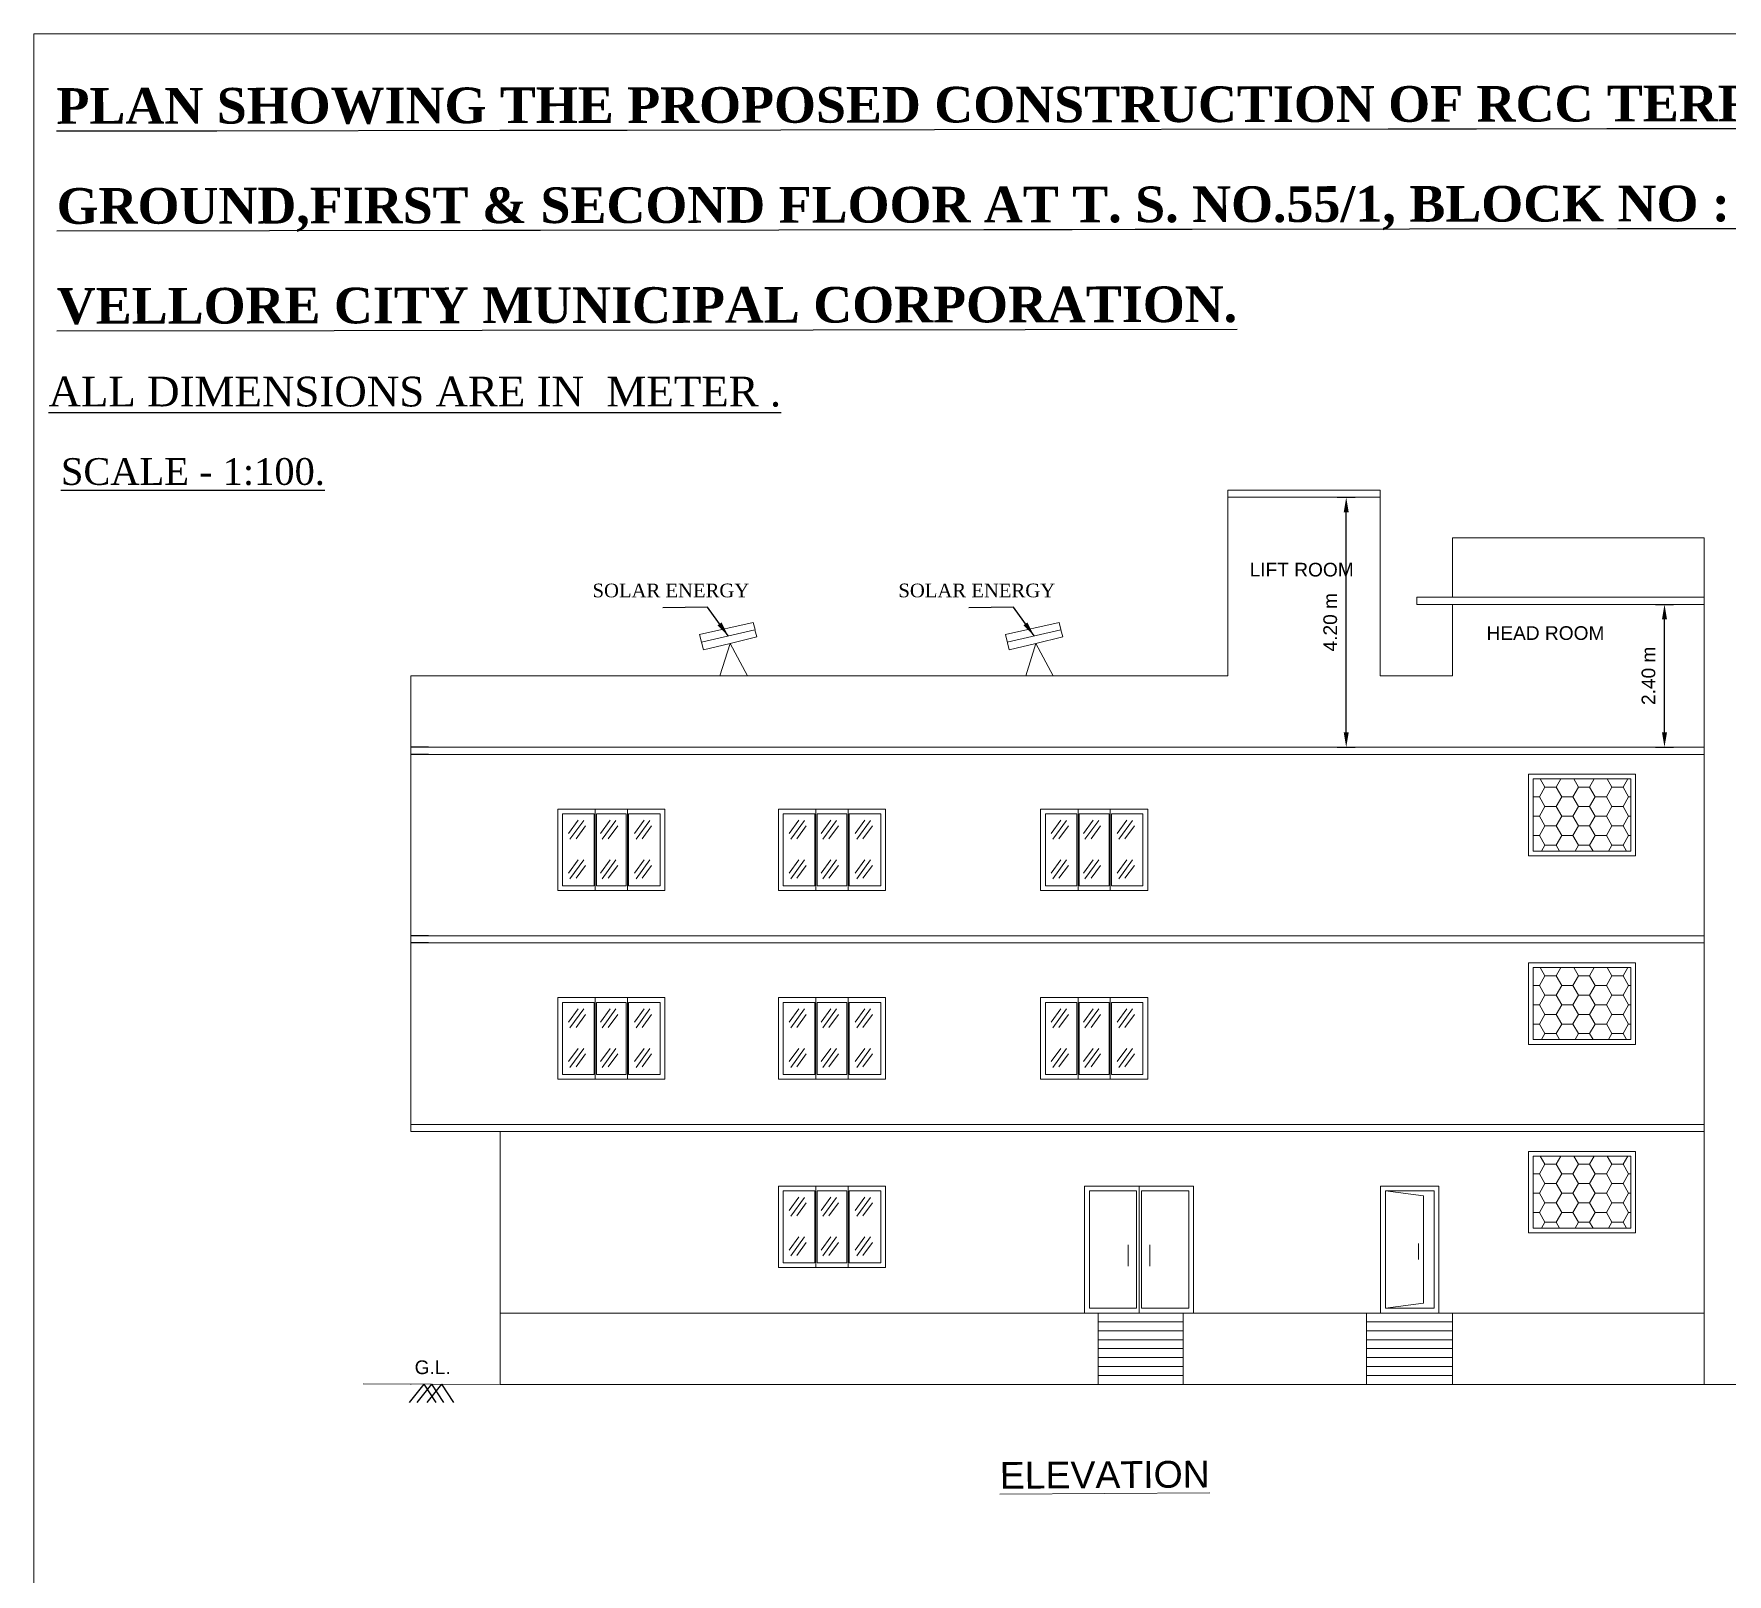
# Model space of a CAD drawing. Header units: metres. Extents: x -478 to 9074, y -2171 to 1762.
# Drawn here: x 8976.68 to 9005.14, y 79.59 to 105.47 of the extents above; entities that cross this region are included whole.
import ezdxf

# ---------------------------------------------------------------- set-up
doc = ezdxf.new("R2010")
doc.units = ezdxf.units.M
doc.header["$MEASUREMENT"] = 0
doc.styles.add('S', font='swiss.ttf')
doc.styles.get("Standard").update_dxf_attribs({"font": 'times.ttf'})
doc.dimstyles.new('METRIC', dxfattribs={"dimtxt": 0.45, "dimasz": 0.25, "dimexe": 0.15, "dimexo": 0.15, "dimgap": 0.15, "dimtad": 1, "dimzin": 0, "dimdsep": 46, "dimtxsty": 'S', "dimcen": 0, "dimclrd": 1, "dimclre": 1, "dimclrt": 5, "dimadec": 0, "dimazin": 2, "dimtfac": 1, "dimtix": 1, "dimtofl": 0, "dimtmove": 1, "dimatfit": 0, "dimfxl": 0, "dimtolj": 1, "dimtzin": 0, "dimarcsym": 0})

# ---------------------------------------------------------------- blocks, each defined once
blk = doc.blocks.new('*D121')
at = {"lineweight": -2}
for p, q in [((9003.936, 95.885), (9004.236, 95.885)), ((9004.086, 93.735), (9004.086, 95.635)), ((9003.936, 93.485), (9004.236, 93.485))]:
    blk.add_line(p, q, dxfattribs=at)
for points in [[(9004.044, 95.635), (9004.128, 95.635), (9004.086, 95.885)], [(9004.044, 93.735), (9004.128, 93.735), (9004.086, 93.485)]]:
    blk.add_solid(points)
at = {"layer": 'Defpoints', "color": 0}
for p in [(9000.525, 95.885), (9004.086, 95.885), (9000.525, 93.485)]:
    blk.add_point(p, dxfattribs=at)
at = {"color": 0, "insert": (9003.818, 94.685), "char_height": 0.23, "attachment_point": 5, "rotation": 90, "style": 'S'}
blk.add_mtext('\\A1;2.40 m', dxfattribs=at)
blk = doc.blocks.new('*D122')
at = {"lineweight": -2}
for p, q in [((8998.587, 97.685), (8998.887, 97.685)), ((8998.737, 93.735), (8998.737, 97.435)), ((8998.587, 93.485), (8998.887, 93.485))]:
    blk.add_line(p, q, dxfattribs=at)
for points in [[(8998.695, 97.435), (8998.779, 97.435), (8998.737, 97.685)], [(8998.695, 93.735), (8998.779, 93.735), (8998.737, 93.485)]]:
    blk.add_solid(points)
at = {"layer": 'Defpoints', "color": 0}
for p in [(8998.409, 97.685), (8998.737, 97.685), (8998.409, 93.485)]:
    blk.add_point(p, dxfattribs=at)
at = {"color": 0, "insert": (8998.469, 95.585), "char_height": 0.23, "attachment_point": 5, "rotation": 90, "style": 'S'}
blk.add_mtext('\\A1;4.20 m', dxfattribs=at)

msp = doc.modelspace()

# ---------------------------------------------------------------- hatches: boundary and pattern name
at = {"lineweight": 20}
h = msp.add_hatch(dxfattribs=at)
h.set_pattern_fill('HONEY', color=256, scale=1.5)
h.set_pattern_definition([(0, (93.20237, -14.35614), (0.28125, 0.1623797632), [0.1875, -0.375]), (120, (93.20237, -14.35614), (-0.28125, 0.1623797632), [0.1875, -0.375]), (60, (93.20237, -14.35614), (1e-16, 0.3247595264), [-0.375, 0.1875])])
h.paths.add_polyline_path([(9001.87839, 92.95131), (9001.87839, 91.74031), (9003.51839, 91.74031), (9003.51839, 92.95131)])
h = msp.add_hatch(dxfattribs=at)
h.set_pattern_fill('HONEY', color=256, scale=1.5)
h.set_pattern_definition([(0, (93.20237, -17.52614), (0.28125, 0.1623797632), [0.1875, -0.375]), (120, (93.20237, -17.52614), (-0.28125, 0.1623797632), [0.1875, -0.375]), (60, (93.20237, -17.52614), (1e-16, 0.3247595264), [-0.375, 0.1875])])
h.paths.add_polyline_path([(9001.87839, 89.78131), (9001.87839, 88.57031), (9003.51839, 88.57031), (9003.51839, 89.78131)])
h = msp.add_hatch(dxfattribs=at)
h.set_pattern_fill('HONEY', color=256, scale=1.5)
h.set_pattern_definition([(0, (93.20237, -20.69614), (0.28125, 0.1623797632), [0.1875, -0.375]), (120, (93.20237, -20.69614), (-0.28125, 0.1623797632), [0.1875, -0.375]), (60, (93.20237, -20.69614), (1e-16, 0.3247595264), [-0.375, 0.1875])])
h.paths.add_polyline_path([(9001.87839, 86.61131), (9001.87839, 85.40031), (9003.51839, 85.40031), (9003.51839, 86.61131)])

# ---------------------------------------------------------------- linework, layer by layer
for p, q in [((8996.74522, 94.68495), (8996.74522, 97.80495)), ((8996.74522, 97.80495), (8999.30522, 97.80495)), ((8996.74522, 97.68495), (8999.30522, 97.68495)), ((8999.30522, 94.68495), (8999.30522, 97.80495)), ((9000.52522, 97.00495), (9004.45522, 97.00495)), ((9000.52522, 96.00495), (9000.52522, 97.00495)), ((9004.45522, 97.00495), (9004.75522, 97.00495)), ((9004.75522, 93.48495), (9004.75522, 97.00495)), ((8999.92522, 95.88495), (8999.92522, 96.00495)), ((8999.92522, 96.00495), (9004.75522, 96.00495)), ((9000.52522, 96.00495), (9004.45522, 96.00495)), ((9000.52522, 95.88495), (8999.92522, 95.88495)), ((8999.92522, 95.88495), (9004.75522, 95.88495)), ((9000.52522, 94.68495), (9000.52522, 95.88495)), ((8988.76921, 95.58205), (8987.86935, 95.37755)), ((8987.93295, 95.11978), (8987.86935, 95.37755)), ((8987.9003, 95.25262), (8988.80016, 95.45712)), ((8988.83166, 95.34066), (8988.38118, 95.22994)), ((8988.76921, 95.58205), (8988.80072, 95.46559)), ((8988.80016, 95.45712), (8988.83166, 95.34066)), ((8993.91023, 95.58205), (8993.01038, 95.37755)), ((8993.07398, 95.11978), (8993.01038, 95.37755)), ((8993.04133, 95.25262), (8993.94118, 95.45712)), ((8993.97269, 95.34066), (8993.52221, 95.22994)), ((8993.91023, 95.58205), (8993.94174, 95.46559)), ((8993.94118, 95.45712), (8993.97269, 95.34066)), ((8988.38118, 95.22994), (8987.93295, 95.11978)), ((8988.21156, 94.68495), (8988.38118, 95.22994)), ((8988.38118, 95.22994), (8988.67314, 94.68495)), ((8993.52221, 95.22994), (8993.07398, 95.11978)), ((8993.35259, 94.68495), (8993.52221, 95.22994)), ((8993.52221, 95.22994), (8993.81417, 94.68495)), ((8983.01522, 94.68495), (8996.74522, 94.68495)), ((8983.01522, 94.68495), (8983.01522, 93.48495)), ((8999.30522, 94.68495), (9000.52522, 94.68495)), ((8983.01522, 87.02495), (8983.01522, 93.48495)), ((8983.01522, 87.14495), (8983.01522, 93.48495)), ((8983.31522, 93.48495), (9004.75522, 93.48495)), ((8983.31522, 93.48495), (9004.75522, 93.48495)), ((8983.31522, 93.48495), (9000.52522, 93.48495)), ((8983.31522, 93.36495), (9004.75522, 93.36495)), ((9004.75522, 82.77495), (9004.75522, 93.48495)), ((9001.79839, 91.66031), (9001.79839, 93.03131)), ((9001.79839, 93.03131), (9003.59839, 93.03131)), ((9001.87839, 91.74031), (9001.87839, 92.95131)), ((9001.87839, 92.95131), (9003.51839, 92.95131)), ((9003.51839, 91.74031), (9003.51839, 92.95131)), ((9003.59839, 91.66031), (9003.59839, 93.03131)), ((8985.48522, 91.07495), (8985.48522, 92.44595)), ((8985.48522, 92.44595), (8987.28522, 92.44595)), ((8985.56522, 91.15495), (8985.56522, 92.36595)), ((8985.56522, 92.36595), (8986.09522, 92.36595)), ((8985.665, 92.03516), (8985.82756, 92.25719)), ((8985.69107, 91.93864), (8985.92269, 92.25498)), ((8986.09522, 91.15495), (8986.09522, 92.36595)), ((8986.11522, 91.07495), (8986.11522, 92.44595)), ((8986.13522, 91.15495), (8986.13522, 92.36595)), ((8986.13522, 92.36595), (8986.63522, 92.36595)), ((8986.205, 92.03516), (8986.36756, 92.25719)), ((8986.23107, 91.93864), (8986.46269, 92.25498)), ((8986.63522, 92.36595), (8986.63522, 91.15495)), ((8986.65522, 92.44595), (8986.65522, 91.07495)), ((8986.67522, 92.36595), (8987.20522, 92.36595)), ((8986.67522, 92.36595), (8986.67522, 91.15495)), ((8986.775, 92.03516), (8986.93756, 92.25719)), ((8986.80107, 91.93864), (8987.03269, 92.25498)), ((8987.20522, 92.36595), (8987.20522, 91.15495)), ((8987.28522, 92.44595), (8987.28522, 91.07495)), ((8989.19522, 91.07495), (8989.19522, 92.44595)), ((8989.19522, 92.44595), (8990.99522, 92.44595)), ((8989.27522, 91.15495), (8989.27522, 92.36595)), ((8989.27522, 92.36595), (8989.80522, 92.36595)), ((8989.375, 92.03516), (8989.53756, 92.25719)), ((8989.40107, 91.93864), (8989.63269, 92.25498)), ((8989.80522, 91.15495), (8989.80522, 92.36595)), ((8989.82522, 91.07495), (8989.82522, 92.44595)), ((8989.84522, 91.15495), (8989.84522, 92.36595)), ((8989.84522, 92.36595), (8990.34522, 92.36595)), ((8989.915, 92.03516), (8990.07756, 92.25719)), ((8989.94107, 91.93864), (8990.17269, 92.25498)), ((8990.34522, 92.36595), (8990.34522, 91.15495)), ((8990.36522, 92.44595), (8990.36522, 91.07495)), ((8990.38522, 92.36595), (8990.91522, 92.36595)), ((8990.38522, 92.36595), (8990.38522, 91.15495)), ((8990.485, 92.03516), (8990.64756, 92.25719)), ((8990.51107, 91.93864), (8990.74269, 92.25498)), ((8990.91522, 92.36595), (8990.91522, 91.15495)), ((8990.99522, 92.44595), (8990.99522, 91.07495)), ((8993.60022, 91.07495), (8993.60022, 92.44595)), ((8993.60022, 92.44595), (8995.40022, 92.44595)), ((8993.68022, 91.15495), (8993.68022, 92.36595)), ((8993.68022, 92.36595), (8994.21022, 92.36595)), ((8993.78, 92.03516), (8993.94256, 92.25719)), ((8993.80607, 91.93864), (8994.03769, 92.25498)), ((8994.21022, 91.15495), (8994.21022, 92.36595)), ((8994.23022, 91.07495), (8994.23022, 92.44595)), ((8994.25022, 91.15495), (8994.25022, 92.36595)), ((8994.25022, 92.36595), (8994.75022, 92.36595)), ((8994.32, 92.03516), (8994.48256, 92.25719)), ((8994.34607, 91.93864), (8994.57769, 92.25498)), ((8994.75022, 92.36595), (8994.75022, 91.15495)), ((8994.77022, 92.44595), (8994.77022, 91.07495)), ((8994.79022, 92.36595), (8995.32022, 92.36595)), ((8994.79022, 92.36595), (8994.79022, 91.15495)), ((8994.89, 92.03516), (8995.05256, 92.25719)), ((8994.91607, 91.93864), (8995.14769, 92.25498)), ((8995.32022, 92.36595), (8995.32022, 91.15495)), ((8995.40022, 92.44595), (8995.40022, 91.07495)), ((8985.79345, 91.94592), (8985.95286, 92.16365)), ((8986.33345, 91.94592), (8986.49286, 92.16365)), ((8986.90345, 91.94592), (8987.06286, 92.16365)), ((8989.50345, 91.94592), (8989.66286, 92.16365)), ((8990.04345, 91.94592), (8990.20286, 92.16365)), ((8990.61345, 91.94592), (8990.77286, 92.16365)), ((8993.90845, 91.94592), (8994.06786, 92.16365)), ((8994.44845, 91.94592), (8994.60786, 92.16365)), ((8995.01845, 91.94592), (8995.17786, 92.16365)), ((9001.79839, 91.66031), (9003.59839, 91.66031)), ((9001.87839, 91.74031), (9003.51839, 91.74031)), ((8985.665, 91.3703), (8985.82756, 91.59233)), ((8985.69107, 91.27378), (8985.92269, 91.59012)), ((8985.79345, 91.28107), (8985.95286, 91.49879)), ((8986.205, 91.3703), (8986.36756, 91.59233)), ((8986.23107, 91.27378), (8986.46269, 91.59012)), ((8986.33345, 91.28107), (8986.49286, 91.49879)), ((8986.775, 91.3703), (8986.93756, 91.59233)), ((8986.80107, 91.27378), (8987.03269, 91.59012)), ((8986.90345, 91.28107), (8987.06286, 91.49879)), ((8989.375, 91.3703), (8989.53756, 91.59233)), ((8989.40107, 91.27378), (8989.63269, 91.59012)), ((8989.50345, 91.28107), (8989.66286, 91.49879)), ((8989.915, 91.3703), (8990.07756, 91.59233)), ((8989.94107, 91.27378), (8990.17269, 91.59012)), ((8990.04345, 91.28107), (8990.20286, 91.49879)), ((8990.485, 91.3703), (8990.64756, 91.59233)), ((8990.51107, 91.27378), (8990.74269, 91.59012)), ((8990.61345, 91.28107), (8990.77286, 91.49879)), ((8993.78, 91.3703), (8993.94256, 91.59233)), ((8993.80607, 91.27378), (8994.03769, 91.59012)), ((8993.90845, 91.28107), (8994.06786, 91.49879)), ((8994.32, 91.3703), (8994.48256, 91.59233)), ((8994.34607, 91.27378), (8994.57769, 91.59012)), ((8994.44845, 91.28107), (8994.60786, 91.49879)), ((8994.89, 91.3703), (8995.05256, 91.59233)), ((8994.91607, 91.27378), (8995.14769, 91.59012)), ((8995.01845, 91.28107), (8995.17786, 91.49879)), ((8987.28522, 91.07495), (8985.48522, 91.07495)), ((8986.09522, 91.15495), (8985.56522, 91.15495)), ((8986.63522, 91.15495), (8986.13522, 91.15495)), ((8987.20522, 91.15495), (8986.67522, 91.15495)), ((8990.99522, 91.07495), (8989.19522, 91.07495)), ((8989.80522, 91.15495), (8989.27522, 91.15495)), ((8990.34522, 91.15495), (8989.84522, 91.15495)), ((8990.91522, 91.15495), (8990.38522, 91.15495)), ((8995.40022, 91.07495), (8993.60022, 91.07495)), ((8994.21022, 91.15495), (8993.68022, 91.15495)), ((8994.75022, 91.15495), (8994.25022, 91.15495)), ((8995.32022, 91.15495), (8994.79022, 91.15495)), ((8983.31522, 90.31495), (9004.75522, 90.31495)), ((8983.31522, 90.19495), (9004.75522, 90.19495)), ((9001.79839, 88.49031), (9001.79839, 89.86131)), ((9001.79839, 89.86131), (9003.59839, 89.86131)), ((9001.87839, 88.57031), (9001.87839, 89.78131)), ((9001.87839, 89.78131), (9003.51839, 89.78131)), ((9003.51839, 88.57031), (9003.51839, 89.78131)), ((9003.59839, 88.49031), (9003.59839, 89.86131)), ((8985.48522, 87.90495), (8985.48522, 89.27595)), ((8985.48522, 89.27595), (8987.28522, 89.27595)), ((8985.56522, 89.19595), (8986.09522, 89.19595)), ((8985.56522, 87.98495), (8985.56522, 89.19595)), ((8985.665, 88.86516), (8985.82756, 89.08719)), ((8985.69107, 88.76864), (8985.92269, 89.08498)), ((8986.09522, 87.98495), (8986.09522, 89.19595)), ((8986.11522, 87.90495), (8986.11522, 89.27595)), ((8986.13522, 87.98495), (8986.13522, 89.19595)), ((8986.13522, 89.19595), (8986.63522, 89.19595)), ((8986.205, 88.86516), (8986.36756, 89.08719)), ((8986.23107, 88.76864), (8986.46269, 89.08498)), ((8986.63522, 89.19595), (8986.63522, 87.98495)), ((8986.65522, 89.27595), (8986.65522, 87.90495)), ((8986.67522, 89.19595), (8986.67522, 87.98495)), ((8986.67522, 89.19595), (8987.20522, 89.19595)), ((8986.775, 88.86516), (8986.93756, 89.08719)), ((8986.80107, 88.76864), (8987.03269, 89.08498)), ((8987.20522, 89.19595), (8987.20522, 87.98495)), ((8987.28522, 89.27595), (8987.28522, 87.90495)), ((8989.19522, 87.90495), (8989.19522, 89.27595)), ((8989.19522, 89.27595), (8990.99522, 89.27595)), ((8989.27522, 87.98495), (8989.27522, 89.19595)), ((8989.27522, 89.19595), (8989.80522, 89.19595)), ((8989.375, 88.86516), (8989.53756, 89.08719)), ((8989.40107, 88.76864), (8989.63269, 89.08498)), ((8989.80522, 87.98495), (8989.80522, 89.19595)), ((8989.82522, 87.90495), (8989.82522, 89.27595)), ((8989.84522, 87.98495), (8989.84522, 89.19595)), ((8989.84522, 89.19595), (8990.34522, 89.19595)), ((8989.915, 88.86516), (8990.07756, 89.08719)), ((8989.94107, 88.76864), (8990.17269, 89.08498)), ((8990.34522, 89.19595), (8990.34522, 87.98495)), ((8990.36522, 89.27595), (8990.36522, 87.90495)), ((8990.38522, 89.19595), (8990.91522, 89.19595)), ((8990.38522, 89.19595), (8990.38522, 87.98495)), ((8990.485, 88.86516), (8990.64756, 89.08719)), ((8990.51107, 88.76864), (8990.74269, 89.08498)), ((8990.91522, 89.19595), (8990.91522, 87.98495)), ((8990.99522, 89.27595), (8990.99522, 87.90495)), ((8993.60022, 87.90495), (8993.60022, 89.27595)), ((8993.60022, 89.27595), (8995.40022, 89.27595)), ((8993.68022, 87.98495), (8993.68022, 89.19595)), ((8993.68022, 89.19595), (8994.21022, 89.19595)), ((8993.78, 88.86516), (8993.94256, 89.08719)), ((8993.80607, 88.76864), (8994.03769, 89.08498)), ((8994.21022, 87.98495), (8994.21022, 89.19595)), ((8994.23022, 87.90495), (8994.23022, 89.27595)), ((8994.25022, 87.98495), (8994.25022, 89.19595)), ((8994.25022, 89.19595), (8994.75022, 89.19595)), ((8994.32, 88.86516), (8994.48256, 89.08719)), ((8994.34607, 88.76864), (8994.57769, 89.08498)), ((8994.75022, 89.19595), (8994.75022, 87.98495)), ((8994.77022, 89.27595), (8994.77022, 87.90495)), ((8994.79022, 89.19595), (8995.32022, 89.19595)), ((8994.79022, 89.19595), (8994.79022, 87.98495)), ((8994.89, 88.86516), (8995.05256, 89.08719)), ((8994.91607, 88.76864), (8995.14769, 89.08498)), ((8995.32022, 89.19595), (8995.32022, 87.98495)), ((8995.40022, 89.27595), (8995.40022, 87.90495)), ((8985.79345, 88.77592), (8985.95286, 88.99365)), ((8986.33345, 88.77592), (8986.49286, 88.99365)), ((8986.90345, 88.77592), (8987.06286, 88.99365)), ((8989.50345, 88.77592), (8989.66286, 88.99365)), ((8990.04345, 88.77592), (8990.20286, 88.99365)), ((8990.61345, 88.77592), (8990.77286, 88.99365)), ((8993.90845, 88.77592), (8994.06786, 88.99365)), ((8994.44845, 88.77592), (8994.60786, 88.99365)), ((8995.01845, 88.77592), (8995.17786, 88.99365)), ((9001.87839, 88.57031), (9003.51839, 88.57031)), ((8985.665, 88.2003), (8985.82756, 88.42233)), ((8985.69107, 88.10378), (8985.92269, 88.42012)), ((8985.79345, 88.11107), (8985.95286, 88.32879)), ((8986.205, 88.2003), (8986.36756, 88.42233)), ((8986.23107, 88.10378), (8986.46269, 88.42012)), ((8986.33345, 88.11107), (8986.49286, 88.32879)), ((8986.775, 88.2003), (8986.93756, 88.42233)), ((8986.80107, 88.10378), (8987.03269, 88.42012)), ((8986.90345, 88.11107), (8987.06286, 88.32879)), ((8989.375, 88.2003), (8989.53756, 88.42233)), ((8989.40107, 88.10378), (8989.63269, 88.42012)), ((8989.50345, 88.11107), (8989.66286, 88.32879)), ((8989.915, 88.2003), (8990.07756, 88.42233)), ((8989.94107, 88.10378), (8990.17269, 88.42012)), ((8990.04345, 88.11107), (8990.20286, 88.32879)), ((8990.485, 88.2003), (8990.64756, 88.42233)), ((8990.51107, 88.10378), (8990.74269, 88.42012)), ((8990.61345, 88.11107), (8990.77286, 88.32879)), ((8993.78, 88.2003), (8993.94256, 88.42233)), ((8993.80607, 88.10378), (8994.03769, 88.42012)), ((8993.90845, 88.11107), (8994.06786, 88.32879)), ((8994.32, 88.2003), (8994.48256, 88.42233)), ((8994.34607, 88.10378), (8994.57769, 88.42012)), ((8994.44845, 88.11107), (8994.60786, 88.32879)), ((8994.89, 88.2003), (8995.05256, 88.42233)), ((8994.91607, 88.10378), (8995.14769, 88.42012)), ((8995.01845, 88.11107), (8995.17786, 88.32879)), ((9001.79839, 88.49031), (9003.59839, 88.49031)), ((8986.09522, 87.98495), (8985.56522, 87.98495)), ((8986.63522, 87.98495), (8986.13522, 87.98495)), ((8987.20522, 87.98495), (8986.67522, 87.98495)), ((8989.80522, 87.98495), (8989.27522, 87.98495)), ((8990.34522, 87.98495), (8989.84522, 87.98495)), ((8990.91522, 87.98495), (8990.38522, 87.98495)), ((8994.21022, 87.98495), (8993.68022, 87.98495)), ((8994.75022, 87.98495), (8994.25022, 87.98495)), ((8995.32022, 87.98495), (8994.79022, 87.98495)), ((8987.28522, 87.90495), (8985.48522, 87.90495)), ((8990.99522, 87.90495), (8989.19522, 87.90495)), ((8995.40022, 87.90495), (8993.60022, 87.90495)), ((8983.01522, 87.14495), (9004.75522, 87.14495)), ((8983.01522, 87.02495), (9004.75522, 87.02495)), ((8984.51522, 82.77495), (8984.51522, 87.02495)), ((9001.79839, 85.32031), (9001.79839, 86.69131)), ((9001.79839, 86.69131), (9003.59839, 86.69131)), ((9001.87839, 86.61131), (9003.51839, 86.61131)), ((9001.87839, 85.40031), (9001.87839, 86.61131)), ((9003.51839, 85.40031), (9003.51839, 86.61131)), ((9003.59839, 85.32031), (9003.59839, 86.69131)), ((8989.19522, 84.73795), (8989.19522, 86.10895)), ((8989.19522, 86.10895), (8990.99522, 86.10895)), ((8989.27522, 84.81795), (8989.27522, 86.02895)), ((8989.27522, 86.02895), (8989.80522, 86.02895)), ((8989.80522, 84.81795), (8989.80522, 86.02895)), ((8989.82522, 84.73795), (8989.82522, 86.10895)), ((8989.84522, 84.81795), (8989.84522, 86.02895)), ((8989.84522, 86.02895), (8990.34522, 86.02895)), ((8990.34522, 86.02895), (8990.34522, 84.81795)), ((8990.36522, 86.10895), (8990.36522, 84.73795)), ((8990.38522, 86.02895), (8990.91522, 86.02895)), ((8990.38522, 86.02895), (8990.38522, 84.81795)), ((8990.91522, 86.02895), (8990.91522, 84.81795)), ((8990.99522, 86.10895), (8990.99522, 84.73795)), ((8994.34012, 83.97495), (8994.34012, 86.10895)), ((8994.34012, 86.10895), (8996.16944, 86.10895)), ((8994.42012, 86.02895), (8995.21478, 86.02895)), ((8994.42012, 84.05495), (8994.42012, 86.02895)), ((8995.21478, 86.02895), (8995.21478, 84.05495)), ((8995.25478, 86.10895), (8995.25478, 83.97495)), ((8995.29478, 86.02895), (8995.29478, 84.05495)), ((8995.29478, 86.02895), (8996.08944, 86.02895)), ((8996.08944, 84.05495), (8996.08944, 86.02895)), ((8996.16944, 83.97495), (8996.16944, 86.10895)), ((8999.31522, 83.97495), (8999.31522, 86.10895)), ((9000.29522, 86.10895), (8999.31522, 86.10895)), ((9000.21522, 86.02895), (8999.39522, 86.02895)), ((8999.39522, 84.05495), (8999.39522, 86.02895)), ((8999.39522, 86.02895), (9000.03364, 85.94395)), ((9000.21522, 84.05495), (9000.21522, 86.02895)), ((9000.29522, 83.97495), (9000.29522, 86.10895)), ((8989.375, 85.69816), (8989.53756, 85.92019)), ((8989.40107, 85.60164), (8989.63269, 85.91798)), ((8989.50345, 85.60892), (8989.66286, 85.82665)), ((8989.915, 85.69816), (8990.07756, 85.92019)), ((8989.94107, 85.60164), (8990.17269, 85.91798)), ((8990.04345, 85.60892), (8990.20286, 85.82665)), ((8990.485, 85.69816), (8990.64756, 85.92019)), ((8990.51107, 85.60164), (8990.74269, 85.91798)), ((8990.61345, 85.60892), (8990.77286, 85.82665)), ((9000.03364, 84.13995), (9000.03364, 85.94395)), ((9001.87839, 85.40031), (9003.51839, 85.40031)), ((8989.375, 85.0333), (8989.53756, 85.25533)), ((8989.40107, 84.93678), (8989.63269, 85.25312)), ((8989.50345, 84.94407), (8989.66286, 85.16179)), ((8989.915, 85.0333), (8990.07756, 85.25533)), ((8989.94107, 84.93678), (8990.17269, 85.25312)), ((8990.04345, 84.94407), (8990.20286, 85.16179)), ((8990.485, 85.0333), (8990.64756, 85.25533)), ((8990.51107, 84.93678), (8990.74269, 85.25312)), ((8990.61345, 84.94407), (8990.77286, 85.16179)), ((8995.07466, 85.12001), (8995.07466, 84.76091)), ((8995.4349, 85.12001), (8995.4349, 84.76091)), ((8999.95204, 85.14214), (8999.95204, 84.87657)), ((9001.79839, 85.32031), (9003.59839, 85.32031)), ((8989.80522, 84.81795), (8989.27522, 84.81795)), ((8990.34522, 84.81795), (8989.84522, 84.81795)), ((8990.91522, 84.81795), (8990.38522, 84.81795)), ((8990.99522, 84.73795), (8989.19522, 84.73795)), ((8984.51522, 83.97495), (9004.75522, 83.97495)), ((8984.51522, 83.97495), (9004.75522, 83.97495)), ((8984.51522, 83.97495), (8985.48522, 83.97495)), ((8992.24522, 83.97495), (8993.13522, 83.97495)), ((8992.24522, 83.97495), (8993.37522, 83.97495)), ((8994.42012, 84.05495), (8995.21478, 84.05495)), ((8994.56522, 82.77495), (8994.56522, 83.97495)), ((8995.29478, 84.05495), (8996.08944, 84.05495)), ((8995.99522, 83.97495), (8995.76522, 83.97495)), ((8995.99522, 83.97495), (8999.07522, 83.97495)), ((8995.99522, 82.77495), (8995.99522, 83.97495)), ((8995.99522, 82.77495), (8995.99522, 83.97495)), ((8999.07522, 83.97495), (8999.07522, 82.77495)), ((8999.39522, 84.05495), (9000.03364, 84.13995)), ((8999.39522, 84.05495), (9000.21522, 84.05495)), ((9000.52522, 83.97495), (9000.29522, 83.97495)), ((9000.52522, 83.97495), (9000.52522, 82.77495)), ((8994.56522, 83.82695), (8995.99522, 83.82695)), ((8994.56522, 83.67695), (8995.99522, 83.67695)), ((8999.07522, 83.82695), (9000.52522, 83.82695)), ((8999.07522, 83.67695), (9000.52522, 83.67695)), ((8994.56522, 83.52695), (8995.99522, 83.52695)), ((8999.07522, 83.52695), (9000.52522, 83.52695)), ((8994.56522, 83.37695), (8995.99522, 83.37695)), ((8994.56522, 83.22695), (8995.99522, 83.22695)), ((8999.07522, 83.37695), (9000.52522, 83.37695)), ((8999.07522, 83.22695), (9000.52522, 83.22695)), ((8994.56522, 83.07695), (8995.99522, 83.07695)), ((8994.56522, 82.92695), (8995.99522, 82.92695)), ((8999.07522, 83.07695), (9000.52522, 83.07695)), ((8999.07522, 82.92695), (9000.52522, 82.92695)), ((8984.51522, 82.77495), (8982.21523, 82.78298)), ((8983.01522, 82.77495), (8983.01522, 82.78019)), ((8984.51522, 82.77495), (9004.75522, 82.77495)), ((8984.51522, 82.77495), (8993.13522, 82.77495)), ((8993.13522, 82.77495), (8995.99522, 82.77495)), ((9004.75522, 82.77495), (9007.05522, 82.77495))]:
    msp.add_line(p, q, dxfattribs=at)
for p, q in [((8983.31522, 93.48495), (8983.01522, 93.48495)), ((8983.31522, 93.36495), (8983.01522, 93.36495)), ((8983.31522, 90.31495), (8983.01522, 90.31495)), ((8983.31522, 90.19495), (8983.01522, 90.19495))]:
    msp.add_line(p, q)
at = {"lineweight": -2}
for p, q in [((8983.23179, 82.77897), (8982.9853, 82.47087)), ((8983.36522, 82.77897), (8983.11873, 82.47087)), ((8983.23179, 82.77897), (8983.43393, 82.47087)), ((8983.5295, 82.77897), (8983.28301, 82.47087)), ((8983.36522, 82.77897), (8983.56736, 82.47087)), ((8983.5295, 82.77897), (8983.73164, 82.47087))]:
    msp.add_line(p, q, dxfattribs=at)
at = {"lineweight": 20}
msp.add_lwpolyline([(8976.68046, 105.47402), (9052.57667, 105.47402), (9052.57667, 36.80279), (8976.68046, 36.80279)], close=True, dxfattribs=at)

# ---------------------------------------------------------------- texts
at = {"lineweight": 20, "style": 'S'}
msp.add_text('%%UELEVATION', height=0.45, rotation=0.349984, dxfattribs=at).set_placement((8992.91579, 81.02178))
at = {"linetype": 'Continuous', "lineweight": -2, "insert": (8977.06027, 104.56182), "char_height": 0.6, "width": 76.6988608, "attachment_point": 1, "rotation": 0.088033, "line_spacing_factor": 1.68}
msp.add_mtext('\\A1;{\\fTimes New Roman|b1|i0|c0|p18;\\LPLAN SHOWING THE PROPOSED CONSTRUCTION OF RCC TERRACED ROOF COMMERCIAL BUILDING ( CONSULTING OFFICE) IN \\fSwis721 BT|b0|i0|c0|p34;SEMI BASEMENT \\fTimes New Roman|b1|i0|c0|p18;FLOOR (PARKING), \\PGROUND,FIRST & SECOND FLOOR AT T. S. NO.55/1, BLOCK NO : 05, KALINJUR ,GANDHI NAGAR, KATPADI TALUK, \\PVELLORE CITY MUNICIPAL CORPORATION.}', dxfattribs=at)
at = {"attachment_point": 2}
for s, insert, char_height, width in [('\\A1;{\\LALL DIMENSIONS ARE IN  METER .  }', (8983.08341, 99.71234), 0.5, 64.4803209), ('\\A1;{\\LSCALE - 1:100.}', (8979.3534, 98.34373), 0.45, 18.1732245)]:
    msp.add_mtext(s, dxfattribs=dict(at, insert=insert, char_height=char_height, width=width))
at = {"lineweight": -2, "char_height": 0.23, "width": 3.5837762, "attachment_point": 5, "style": 'S'}
for s, insert in [('\\A1;LIFT ROOM', (8997.988, 96.46741)), ('\\A1;HEAD ROOM', (9002.08541, 95.40169))]:
    msp.add_mtext(s, dxfattribs=dict(at, insert=insert))
at = {"linetype": 'Continuous', "lineweight": -2, "char_height": 0.23, "width": 9.8975221, "attachment_point": 3}
for insert in [(8988.70374, 96.23426), (8993.84476, 96.23426)]:
    msp.add_mtext('SOLAR ENERGY', dxfattribs=dict(at, insert=insert))
at = {"lineweight": -2, "insert": (8983.38353, 83.06198), "char_height": 0.23, "attachment_point": 5, "style": 'S'}
msp.add_mtext('\\A1;G.L.', dxfattribs=at)

# ---------------------------------------------------------------- dimensions: what is measured, and where the dimension line sits
for base, p1, p2, picture, middle in [((8998.73698, 97.68495), (8998.40863, 93.48495), (8998.40863, 97.68495), '*D122', (8998.46878, 95.58495)), ((9004.08586, 95.88495), (9000.52522, 93.48495), (9000.52522, 95.88495), '*D121', (9003.81765, 94.68495))]:
    dim = msp.add_linear_dim(base=base, p1=p1, p2=p2, angle=90, dimstyle='METRIC', override={"dimtxt": 0.23, "dimpost": ' m', "dimclrd": 256, "dimclre": 256, "dimclrt": 0})
    dim.commit()
    dim.dimension.update_dxf_attribs({"geometry": picture, "text_midpoint": middle})

# ---------------------------------------------------------------- leaders
at = {"lineweight": 20}
for points in [[(8988.35023, 95.35487), (8988.00419, 95.83808), (8987.25136, 95.82815)], [(8993.49126, 95.35487), (8993.14522, 95.83808), (8992.39239, 95.82815)]]:
    msp.add_leader(points, dimstyle='METRIC', override={"dimgap": 0.15, "dimtad": 0, "dimclrd": 0, "dimclre": 0, "dimclrt": 7, "dimfxl": 3}, dxfattribs=at)

doc.saveas('drawing.dxf')
